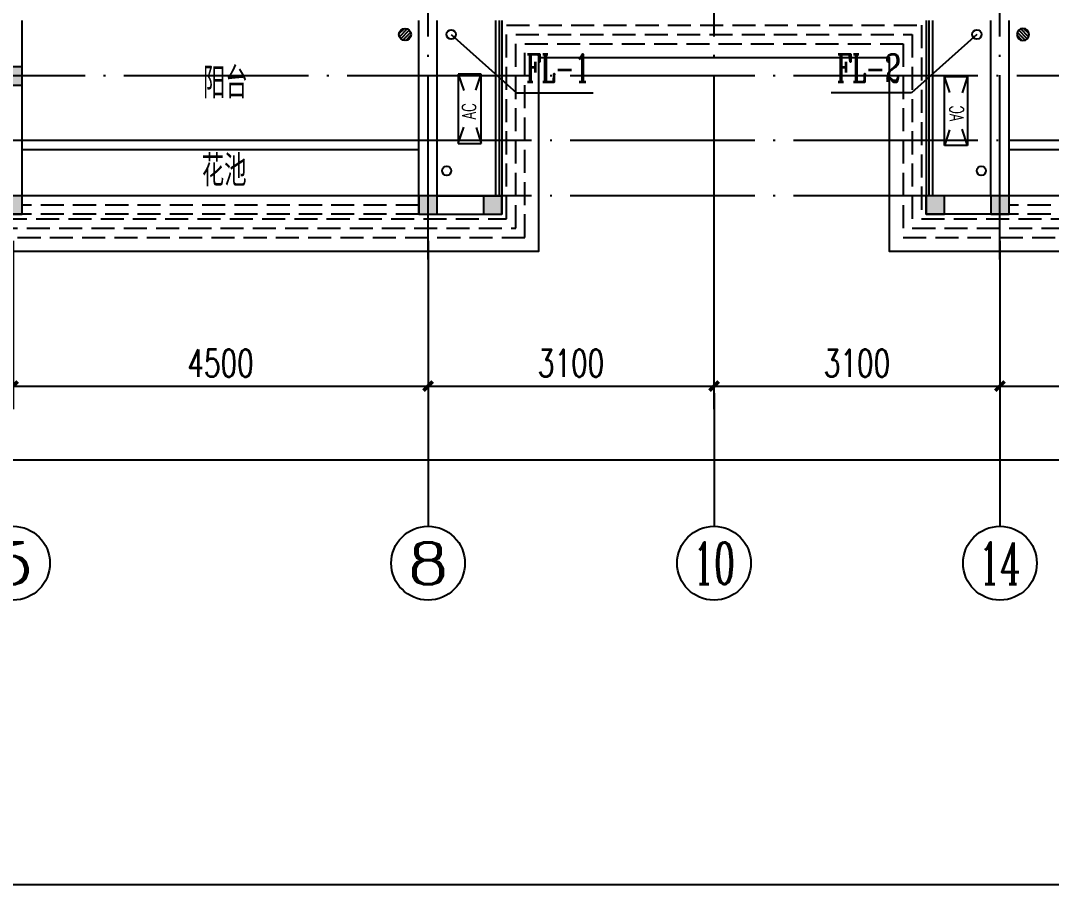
# Model space of a CAD drawing. Extents: x -287580 to -53108, y -522338 to -82629.
# Drawn here: x -248927 to -237751, y -480916 to -471551 of the extents above; entities that cross this region are included whole.
import ezdxf
from ezdxf.enums import TextEntityAlignment as Align

# ---------------------------------------------------------------- set-up
doc = ezdxf.new("R2010")
doc.units = 0
doc.header["$LTSCALE"] = 1000
doc.header["$MEASUREMENT"] = 0
doc.linetypes.add('DASH', pattern=[0.35, 0.25, -0.1])
doc.linetypes.add('DOTE', pattern=[2.42, 2, -0.2, 0.02, -0.2])
for name, color, linetype in [('AXIS', 3, 'Continuous'), ('AXIS_TEXT', 7, 'Continuous'), ('DIM_废水', 3, 'Continuous'), ('DOTE', 99, 'Continuous'), ('EQUIP_地漏', 7, 'Continuous'), ('kan', 146, 'Continuous'), ('KTIAO', 124, 'Continuous'), ('PUB_TEXT', 7, 'Continuous'), ('VPIPE-废水', 31, 'Continuous'), ('WALL', 9, 'Continuous'), ('填充', 8, 'Continuous'), ('屋面', 139, 'Continuous'), ('栏杆', 169, 'Continuous'), ('表格', 157, 'Continuous')]:
    doc.layers.add(name, color=color, linetype=linetype)
doc.layers.add('RENDERING', color=125, linetype='Continuous', lineweight=13)
doc.styles.add('_ROMANC', font='romanc__.ttf', dxfattribs={"width": 0.700005})
doc.styles.add('_TCH_AXIS', font='COMPLEX', dxfattribs={"bigfont": 'GBCBIG'})
doc.styles.add('_TCH_DIM_T3', font='SIMPLEX', dxfattribs={"width": 0.705882, "bigfont": 'GBCBIG'})
doc.styles.add('_TWT_SERIAL', font='COMPLEX', dxfattribs={"width": 0.8, "height": 3, "bigfont": 'HZTXT'})
doc.styles.add('COMPLEX', font='COMPLEX')
doc.styles.add('DIM_FONT', font='simplex_.ttf', dxfattribs={"width": 0.7, "bigfont": 'GBCBIG'})
doc.styles.get("Standard").update_dxf_attribs({"font": 'gbenor.shx', "bigfont": 'gbcbig.shx'})
doc.dimstyles.new('_TCH_ARCH&&100', dxfattribs={"dimtxt": 297.5, "dimasz": 100, "dimexe": 250, "dimexo": 300, "dimgap": 100, "dimtad": 1, "dimdec": 0, "dimzin": 0, "dimdsep": 46, "dimtxsty": '_TCH_DIM_T3', "dimblk": 'ARCHTICK', "dimcen": 0.09, "dimclrt": 7, "dimazin": 2, "dimtfac": 1, "dimtdec": 0, "dimtix": 1, "dimtmove": 2, "dimatfit": 3, "dimfxl": 0, "dimtolj": 1, "dimtzin": 0, "dimarcsym": 0})

# ---------------------------------------------------------------- blocks, each defined once
blk = doc.blocks.new('90304092557924')
at = {"layer": 'KTIAO', "color": 99}
for p, q in [((-375, 125), (-198, 66)), ((-375, 125), (-375, -125)), ((375, 125), (-375, 125)), ((375, 125), (198, 66)), ((375, -125), (375, 125)), ((-203, -68), (-375, -125)), ((200, -67), (375, -125)), ((-375, -125), (375, -125))]:
    blk.add_line(p, q, dxfattribs=at)
at = {"layer": 'KTIAO', "color": 99, "style": '_ROMANC', "width": 0.7}
blk.add_text('AC', height=148.6, dxfattribs=at).set_placement((-113, -66))
at = {"layer": 'KTIAO', "color": 99, "style": 'DIM_FONT', "oblique": 0, "width": 0.6, "flags": 9}
for tag in ['XSIZE', 'YSIZE']:
    blk.add_attdef(tag, (-375, -125), '', height=0.5, dxfattribs=at)
blk = doc.blocks.new('TRHH')
at = {"color": 6}
for centre in [(-244307, -473179), (-238511, -473179)]:
    blk.add_circle(centre, 50, dxfattribs=at)
blk = doc.blocks.new('A$C3953257B')
at = {"layer": '填充'}
for points in [[(20300, 1600), (20500, 1600), (20500, 1400), (20300, 1400)], [(9600, 200), (9800, 200), (9800, 0), (9600, 0)], [(10300, 200), (10500, 200), (10500, 0), (10300, 0)], [(15100, 200), (15300, 200), (15300, 0), (15100, 0)], [(15800, 200), (16000, 200), (16000, 0), (15800, 0)], [(20300, 200), (20500, 200), (20500, 0), (20300, 0)]]:
    blk.add_hatch(color=256, dxfattribs=at).paths.add_polyline_path(points)
at = {"color": 6}
for points in [[(20300, 1600), (20500, 1600), (20500, 1400), (20300, 1400)], [(9600, 200), (9800, 200), (9800, 0), (9600, 0)], [(10300, 200), (10500, 200), (10500, 0), (10300, 0)], [(15100, 200), (15300, 200), (15300, 0), (15100, 0)], [(15800, 200), (16000, 200), (16000, 0), (15800, 0)], [(20300, 200), (20500, 200), (20500, 0), (20300, 0)]]:
    blk.add_lwpolyline(points, close=True, dxfattribs=at)
blk = doc.blocks.new('_ArchTick')
at = {"color": 0, "linetype": 'ByBlock', "const_width": 0.4}
blk.add_lwpolyline([(-0.5, -0.5), (0.5, 0.5)], dxfattribs=at)
blk = doc.blocks.new('*D260')
at = {"layer": 'AXIS', "color": 0, "lineweight": -2}
for p, q in [((-249009, -473937), (-249009, -475763)), ((-244509, -473937), (-244509, -475763)), ((-249009, -475513), (-244509, -475513))]:
    blk.add_line(p, q, dxfattribs=at)
at = {"layer": 'Defpoints', "color": 0}
for p in [(-249009, -473637), (-244509, -473637), (-244509, -475513)]:
    blk.add_point(p, dxfattribs=at)
at = {"layer": 'AXIS', "color": 0, "lineweight": -2, "xscale": 100, "yscale": 100, "zscale": 100, "rotation": 180}
blk.add_blockref('_ArchTick', (-249009, -475513), dxfattribs=at)
at = {"layer": 'AXIS', "color": 0, "lineweight": -2, "xscale": 100, "yscale": 100, "zscale": 100}
blk.add_blockref('_ArchTick', (-244509, -475513), dxfattribs=at)
at = {"layer": 'AXIS', "color": 7, "insert": (-246759, -475265), "char_height": 297.5, "attachment_point": 5, "style": '_TCH_DIM_T3'}
blk.add_mtext('\\A1;4500', dxfattribs=at)
blk = doc.blocks.new('*D261')
at = {"layer": 'AXIS', "color": 0, "lineweight": -2}
for p, q in [((-244509, -473937), (-244509, -475763)), ((-241409, -473937), (-241409, -475763)), ((-244509, -475513), (-241409, -475513))]:
    blk.add_line(p, q, dxfattribs=at)
at = {"layer": 'Defpoints', "color": 0}
for p in [(-244509, -473637), (-241409, -473637), (-241409, -475513)]:
    blk.add_point(p, dxfattribs=at)
at = {"layer": 'AXIS', "color": 0, "lineweight": -2, "xscale": 100, "yscale": 100, "zscale": 100, "rotation": 180}
blk.add_blockref('_ArchTick', (-244509, -475513), dxfattribs=at)
at = {"layer": 'AXIS', "color": 0, "lineweight": -2, "xscale": 100, "yscale": 100, "zscale": 100}
blk.add_blockref('_ArchTick', (-241409, -475513), dxfattribs=at)
at = {"layer": 'AXIS', "color": 7, "insert": (-242959, -475265), "char_height": 297.5, "attachment_point": 5, "style": '_TCH_DIM_T3'}
blk.add_mtext('\\A1;3100', dxfattribs=at)
blk = doc.blocks.new('*D262')
at = {"layer": 'AXIS', "color": 0, "lineweight": -2}
for p, q in [((-241409, -473937), (-241409, -475763)), ((-238309, -473937), (-238309, -475763)), ((-241409, -475513), (-238309, -475513))]:
    blk.add_line(p, q, dxfattribs=at)
at = {"layer": 'Defpoints', "color": 0}
for p in [(-241409, -473637), (-238309, -473637), (-238309, -475513)]:
    blk.add_point(p, dxfattribs=at)
at = {"layer": 'AXIS', "color": 0, "lineweight": -2, "xscale": 100, "yscale": 100, "zscale": 100, "rotation": 180}
blk.add_blockref('_ArchTick', (-241409, -475513), dxfattribs=at)
at = {"layer": 'AXIS', "color": 0, "lineweight": -2, "xscale": 100, "yscale": 100, "zscale": 100}
blk.add_blockref('_ArchTick', (-238309, -475513), dxfattribs=at)
at = {"layer": 'AXIS', "color": 7, "insert": (-239859, -475265), "char_height": 297.5, "attachment_point": 5, "style": '_TCH_DIM_T3'}
blk.add_mtext('\\A1;3100', dxfattribs=at)
blk = doc.blocks.new('*D263')
at = {"layer": 'AXIS', "color": 0, "lineweight": -2}
for p, q in [((-238309, -473937), (-238309, -475763)), ((-233809, -473937), (-233809, -475763)), ((-238309, -475513), (-233809, -475513))]:
    blk.add_line(p, q, dxfattribs=at)
at = {"layer": 'Defpoints', "color": 0}
for p in [(-238309, -473637), (-233809, -473637), (-233809, -475513)]:
    blk.add_point(p, dxfattribs=at)
at = {"layer": 'AXIS', "color": 0, "lineweight": -2, "xscale": 100, "yscale": 100, "zscale": 100, "rotation": 180}
blk.add_blockref('_ArchTick', (-238309, -475513), dxfattribs=at)
at = {"layer": 'AXIS', "color": 0, "lineweight": -2, "xscale": 100, "yscale": 100, "zscale": 100}
blk.add_blockref('_ArchTick', (-233809, -475513), dxfattribs=at)
at = {"layer": 'AXIS', "color": 7, "insert": (-236059, -475265), "char_height": 297.5, "attachment_point": 5, "style": '_TCH_DIM_T3'}
blk.add_mtext('\\A1;4500', dxfattribs=at)
blk = doc.blocks.new('*D276')
at = {"layer": 'AXIS', "color": 0, "lineweight": -2}
for p, q in [((-254209, -473937), (-254209, -476563)), ((-198509, -473937), (-198509, -476563)), ((-254209, -476313), (-198509, -476313))]:
    blk.add_line(p, q, dxfattribs=at)
at = {"layer": 'Defpoints', "color": 0}
for p in [(-254209, -473637), (-198509, -473637), (-198509, -476313)]:
    blk.add_point(p, dxfattribs=at)
at = {"layer": 'AXIS', "color": 0, "lineweight": -2, "xscale": 100, "yscale": 100, "zscale": 100, "rotation": 180}
blk.add_blockref('_ArchTick', (-254209, -476313), dxfattribs=at)
at = {"layer": 'AXIS', "color": 0, "lineweight": -2, "xscale": 100, "yscale": 100, "zscale": 100}
blk.add_blockref('_ArchTick', (-198509, -476313), dxfattribs=at)
at = {"layer": 'AXIS', "color": 7, "insert": (-226359, -476065), "char_height": 297.5, "attachment_point": 5, "style": '_TCH_DIM_T3'}
blk.add_mtext('\\A1;55700', dxfattribs=at)
blk = doc.blocks.new('_AXISO')
blk.add_circle((0, 0), 0.5)
at = {"layer": 'AXIS_TEXT', "style": 'COMPLEX', "width": 1.041667}
blk.add_attdef('A', text='', height=0.56, dxfattribs=at).set_placement((-0.25, -0.28), (0.25, -0.28), align=Align.FIT)
blk = doc.blocks.new('$TwtSys$00000141')
for p, q in [((-94, 8), (-10, 92)), ((-94, 8), (-10, 92)), ((-87, -35), (35, 87)), ((-87, -35), (35, 87)), ((-66, -66), (66, 66)), ((-66, -66), (66, 66)), ((-32, -87), (88, 33)), ((-32, -87), (88, 33)), ((11, -92), (92, -11)), ((11, -92), (92, -11))]:
    blk.add_line(p, q)
blk.add_circle((0, 0), 94)
blk.add_circle((0, 0), 94)

msp = doc.modelspace()

# ---------------------------------------------------------------- linework, layer by layer
at = {"layer": 'AXIS'}
for p, q in [((-244508.8, -475591.3), (-244508.8, -477033.5)), ((-241408.8, -475591.3), (-241408.8, -477033.5)), ((-238308.8, -475591.3), (-238308.8, -477033.5))]:
    msp.add_line(p, q, dxfattribs=at)
at = {"layer": 'DIM_废水'}
for p, q in [((-244258.8, -471700.9), (-243550.5, -472332.9)), ((-238558.8, -471700.9), (-239267.1, -472332.9)), ((-243550.5, -472332.9), (-242720.1, -472332.9)), ((-239267.1, -472332.9), (-240138.4, -472332.9))]:
    msp.add_line(p, q, dxfattribs=at)
at = {"layer": 'DOTE', "linetype": 'DOTE'}
for p, q in [((-244508.8, -474142), (-244508.8, -466550.9)), ((-241408.8, -474142), (-241408.8, -466550.9)), ((-238308.8, -474142), (-238308.8, -466550.9)), ((-197406.7, -472150.9), (-255580, -472150.9)), ((-197406.7, -472850.9, 0), (-255580, -472850.9, 0)), ((-197406.7, -473450.9, 0), (-255580, -473450.9, 0))]:
    msp.add_line(p, q, dxfattribs=at)
at = {"layer": 'kan'}
for p, q in [((-243708.8, -471550.9), (-243708.8, -473450.9)), ((-239108.8, -471550.9), (-239108.8, -473450.9))]:
    msp.add_line(p, q, dxfattribs=at)
at = {"layer": 'kan', "color": 124, "elevation": 0}
for points in [[(-244608.8, -472850.9), (-248908.8, -472850.9), (-248908.8, -472850.9)], [(-244608.8, -472950.9), (-248908.8, -472950.9)], [(-233908.8, -472850.9), (-238208.8, -472850.9), (-238208.8, -472850.9)], [(-233908.8, -472950.9), (-238208.8, -472950.9)]]:
    msp.add_lwpolyline(points, dxfattribs=at)
at = {"layer": 'kan'}
for points in [[(-244608.8, -473450.9), (-248908.8, -473450.9)], [(-233908.8, -473450.9), (-238208.8, -473450.9)]]:
    msp.add_lwpolyline(points, dxfattribs=at)
at = {"layer": 'kan', "linetype": 'DASH'}
for points in [[(-244608.8, -473550.9), (-248908.8, -473550.9)], [(-233908.8, -473550.9), (-238208.8, -473550.9)], [(-244608.8, -473650.9), (-248908.8, -473650.9)], [(-233908.8, -473650.9), (-238208.8, -473650.9)]]:
    msp.add_lwpolyline(points, dxfattribs=at)
at = {"layer": 'VPIPE-废水'}
for centre in [(-244258.8, -471700.9), (-238558.8, -471700.9)]:
    msp.add_circle(centre, 50, dxfattribs=at)
at = {"layer": 'WALL'}
for p, q in [((-248908.8, -472150.9), (-248908.8, -471550.9)), ((-244608.8, -473650.9), (-244608.8, -471550.9)), ((-244408.8, -473450.9), (-244408.8, -471550.9)), ((-238408.8, -473450.9), (-238408.8, -471550.9)), ((-238208.8, -473650.9), (-238208.8, -471550.9)), ((-248908.8, -473650.9), (-248908.8, -472150.9)), ((-244408.8, -473450.9), (-243708.8, -473450.9)), ((-243708.8, -473450.9), (-243708.8, -473650.9)), ((-238408.8, -473450.9), (-239108.8, -473450.9)), ((-239108.8, -473650.9), (-239108.8, -473450.9)), ((-248908.8, -473650.9), (-249758.8, -473650.9)), ((-244608.8, -473650.9), (-243708.8, -473650.9)), ((-238208.8, -473650.9), (-239108.8, -473650.9))]:
    msp.add_line(p, q, dxfattribs=at)
at = {"layer": '屋面', "color": 99}
msp.add_lwpolyline([(-239558.8, -460650.9), (-243258.8, -460650.9), (-243258.8, -458750.9), (-249508.8, -458750.9), (-249508.8, -460350.9), (-254608.8, -460350.9), (-254608.8, -468650.9), (-252908.8, -468650.9), (-252908.8, -472650.9), (-250158.8, -472650.9), (-250158.8, -474050.9), (-243308.8, -474050.9), (-243308.8, -471950.9), (-239508.8, -471950.9), (-239508.8, -474050.9), (-232658.8, -474050.9), (-232658.8, -472650.9), (-229908.8, -472650.9), (-229908.8, -468650.9), (-228208.8, -468650.9), (-228208.8, -460350.9), (-233308.8, -460350.9), (-233308.8, -458750.9), (-239558.8, -458750.9)], close=True, dxfattribs=at)
at = {"layer": '屋面', "color": 99, "linetype": 'DASH'}
for points in [[(-239408.8, -460800.9), (-243408.8, -460800.9), (-243408.8, -458900.9), (-249358.8, -458900.9), (-249358.8, -460500.9), (-254458.8, -460500.9), (-254458.8, -468500.9), (-252758.8, -468500.9), (-252758.8, -472500.9), (-250008.8, -472500.9), (-250008.8, -473900.9), (-243458.8, -473900.9), (-243458.8, -471800.9), (-239358.8, -471800.9), (-239358.8, -473900.9), (-232808.8, -473900.9), (-232808.8, -472500.9), (-230058.8, -472500.9), (-230058.8, -468500.9), (-228358.8, -468500.9), (-228358.8, -460500.9), (-233458.8, -460500.9), (-233458.8, -458900.9), (-239408.8, -458900.9)], [(-239308.8, -460900.9), (-243508.8, -460900.9), (-243508.8, -459000.9), (-249258.8, -459000.9), (-249258.8, -460600.9), (-254358.8, -460600.9), (-254358.8, -468400.9), (-252658.8, -468400.9), (-252658.8, -472400.9), (-249908.8, -472400.9), (-249908.8, -473800.9), (-243558.8, -473800.9), (-243558.8, -471700.9), (-239258.8, -471700.9), (-239258.8, -473800.9), (-232908.8, -473800.9), (-232908.8, -472400.9), (-230158.8, -472400.9), (-230158.8, -468400.9), (-228458.8, -468400.9), (-228458.8, -460600.9), (-233558.8, -460600.9), (-233558.8, -459000.9), (-239308.8, -459000.9)], [(-239208.8, -461000.9), (-243608.8, -461000.9), (-243608.8, -459100.9), (-249158.8, -459100.9), (-249158.8, -460700.9), (-254258.8, -460700.9), (-254258.8, -468300.9), (-252558.8, -468300.9), (-252558.8, -472300.9), (-249808.8, -472300.9), (-249808.8, -473700.9), (-243658.8, -473700.9), (-243658.8, -471600.9), (-239158.8, -471600.9), (-239158.8, -473700.9), (-233008.8, -473700.9), (-233008.8, -472300.9), (-230258.8, -472300.9), (-230258.8, -468300.9), (-228558.8, -468300.9), (-228558.8, -460700.9), (-233658.8, -460700.9), (-233658.8, -459100.9), (-239208.8, -459100.9)]]:
    msp.add_lwpolyline(points, close=True, dxfattribs=at)
at = {"layer": '栏杆'}
for p, q in [((-243778.8, -471550.9), (-243778.8, -473450.9)), ((-243738.8, -471550.9), (-243738.8, -473450.9)), ((-239078.8, -471550.9), (-239078.8, -473450.9)), ((-239038.8, -471550.9), (-239038.8, -473450.9))]:
    msp.add_line(p, q, dxfattribs=at)
at = {"layer": '表格'}
msp.add_lwpolyline([(-262742.7, -480915.5), (-189142.7, -480915.5)], dxfattribs=at)

# ---------------------------------------------------------------- block references
at = {"color": 99}
msp.add_blockref('TRHH', (0, 0), dxfattribs=at)
at = {"layer": 'AXIS'}
ref = msp.add_blockref('_AXISO', (-249008.8, -477433.5), dxfattribs=dict(at, xscale=800, yscale=800, zscale=800))
ref.add_attrib('A', '5', dxfattribs={"layer": 'AXIS_TEXT', "height": 452.5, "style": '_TCH_AXIS', "width": 1.5}).set_placement((-249235.1, -477659.8), (-248782.5, -477659.8), align=Align.FIT)
ref = msp.add_blockref('_AXISO', (-244508.8, -477433.5), dxfattribs=dict(at, xscale=800, yscale=800, zscale=800))
ref.add_attrib('A', '8', dxfattribs={"layer": 'AXIS_TEXT', "height": 452.5, "style": '_TCH_AXIS', "width": 1.5}).set_placement((-244735.1, -477659.8), (-244282.5, -477659.8), align=Align.FIT)
ref = msp.add_blockref('_AXISO', (-241408.8, -477433.5), dxfattribs=dict(at, xscale=800, yscale=800, zscale=800))
ref.add_attrib('A', '10', dxfattribs={"layer": 'AXIS_TEXT', "height": 452.55, "style": '_TCH_AXIS', "width": 0.724138}).set_placement((-241635.1, -477659.8), (-241182.5, -477659.8), align=Align.FIT)
ref = msp.add_blockref('_AXISO', (-238308.8, -477433.5), dxfattribs=dict(at, xscale=800, yscale=800, zscale=800))
ref.add_attrib('A', '14', dxfattribs={"layer": 'AXIS_TEXT', "height": 452.55, "style": '_TCH_AXIS', "width": 0.677419}).set_placement((-238535.1, -477659.8), (-238082.5, -477659.8), align=Align.FIT)
at = {"layer": 'EQUIP_地漏', "xscale": 0.7, "yscale": 0.7, "zscale": 0.7}
msp.add_blockref('$TwtSys$00000141', (-244758.8, -471700.9), dxfattribs=at)
at = {"layer": 'EQUIP_地漏', "xscale": 0.7, "yscale": -0.7, "zscale": 0.7, "rotation": 179.9999999999952}
msp.add_blockref('$TwtSys$00000141', (-238058.8, -471700.9), dxfattribs=at)
at = {"layer": 'RENDERING', "rotation": 90}
msp.add_blockref('90304092557924', (-244056.6, -472506.4), dxfattribs=at)
at = {"layer": 'RENDERING', "xscale": -1, "rotation": 270}
msp.add_blockref('90304092557924', (-238786, -472530.4), dxfattribs=at)
at = {"layer": '表格', "xscale": -1}
msp.add_blockref('A$C3953257B', (-228608.8, -473650.9), dxfattribs=at)

# ---------------------------------------------------------------- texts
at = {"layer": 'DIM_废水', "color": 7, "style": '_TWT_SERIAL', "width": 0.64}
for s, p in [('FL-1', (-243447.5, -472212.9)), ('FL-2', (-240078.4, -472212.9))]:
    msp.add_text(s, height=300, dxfattribs=at).set_placement(p)
at = {"layer": 'PUB_TEXT'}
for s, p in [('阳台', (-246949.7, -472395.2, 0)), ('花池', (-246962.8, -473346.2, 0))]:
    msp.add_text(s, height=337.59, dxfattribs=at).set_placement(p)

# ---------------------------------------------------------------- dimensions: what is measured, and where the dimension line sits
at = {"layer": 'AXIS'}
for p1, p2, distance, picture, middle in [((-254208.8, -473636.5), (-198508.8, -473636.5), -2677, '*D276', (-226358.8, -476064.7)), ((-249008.8, -473636.5), (-244508.8, -473636.5), -1877, '*D260', (-246758.8, -475264.7)), ((-244508.8, -473636.5), (-241408.8, -473636.5), -1877, '*D261', (-242958.8, -475264.7)), ((-241408.8, -473636.5), (-238308.8, -473636.5), -1877, '*D262', (-239858.8, -475264.7)), ((-238308.8, -473636.5), (-233808.8, -473636.5), -1877, '*D263', (-236058.8, -475264.7))]:
    dim = msp.add_aligned_dim(p1=p1, p2=p2, distance=distance, dimstyle='_TCH_ARCH&&100', dxfattribs=at)
    dim.commit()
    dim.dimension.update_dxf_attribs({"geometry": picture, "text_midpoint": middle})

doc.saveas('drawing.dxf')
